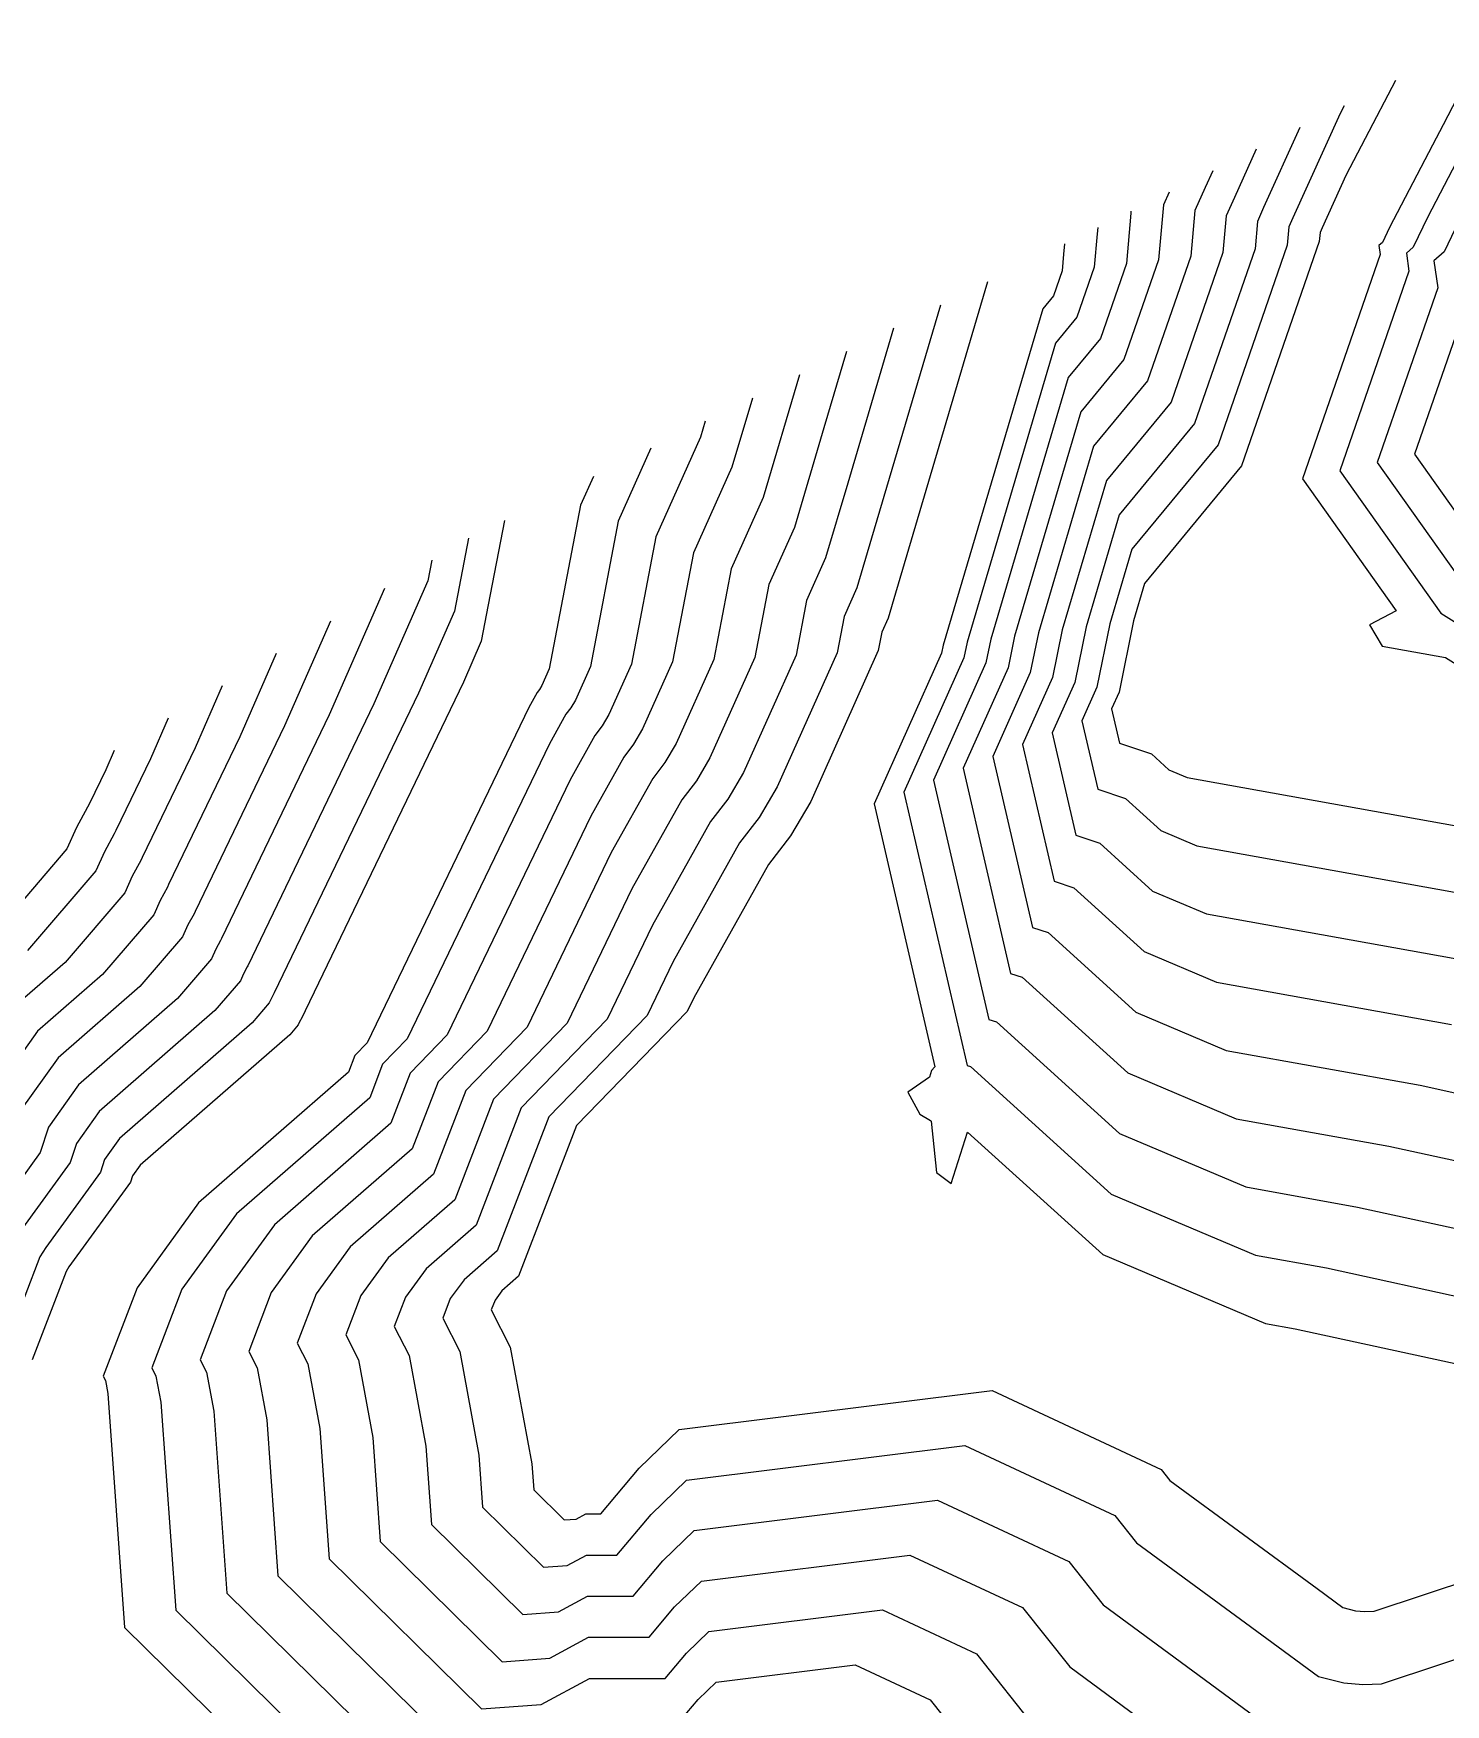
# Model space of a CAD drawing. Header units: millimetres. Extents: x 1157528 to 1158127, y 1280646 to 1281429.
# Drawn here: x 1157977.82 to 1158005.16, y 1281334.3 to 1281366.67 of the extents above; entities that cross this region are included whole.
import ezdxf

# ---------------------------------------------------------------- set-up
doc = ezdxf.new("R2010")
doc.units = ezdxf.units.MM
doc.layers.add('OCTUBRE', color=31, linetype='Continuous')

msp = doc.modelspace()

# ---------------------------------------------------------------- linework, layer by layer
at = {"layer": 'OCTUBRE', "flags": 128}
for points, elevation in [([(1158006.034, 1281366.672), (1158005.113, 1281364.902), (1158004.908, 1281364.509), (1158004.079, 1281362.915), (1158003.939, 1281362.621), (1158003.873, 1281362.563), (1158003.897, 1281362.389), (1158002.391, 1281358.042), (1158004.205, 1281355.487), (1158003.687, 1281355.216), (1158003.936, 1281354.807), (1158005.159, 1281354.587), (1158007.818, 1281352.92)], 254.5), ([(1158006.476, 1281366.305), (1158004.817, 1281363.118), (1158004.537, 1281362.531), (1158004.405, 1281362.414), (1158004.454, 1281362.066), (1158003.114, 1281358.202), (1158005.071, 1281355.446), (1158007.938, 1281353.649)], 254), ([(1158004.191, 1281365.761), (1158003.606, 1281364.636), (1158003.231, 1281363.917), (1158002.774, 1281362.907), (1158002.734, 1281362.819), (1158002.718, 1281362.641), (1158001.212, 1281358.294), (1157999.335, 1281356.018), (1157999.121, 1281355.294), (1157998.84, 1281353.912), (1157998.694, 1281353.587), (1157998.847, 1281352.925), (1157999.467, 1281352.717), (1157999.807, 1281352.408), (1158000.157, 1281352.26), (1158007.092, 1281351.012)], 255.5), ([(1158003.2, 1281365.272), (1158003.122, 1281365.122), (1158002.207, 1281363.103), (1158002.127, 1281362.925), (1158002.096, 1281362.57), (1158000.756, 1281358.706), (1157999.088, 1281356.682), (1157998.66, 1281355.235), (1157998.41, 1281354.007), (1157998.119, 1281353.357), (1157998.426, 1281352.033), (1157998.966, 1281351.851), (1157999.647, 1281351.235), (1158000.346, 1281350.939), (1158006.486, 1281349.834)], 256), ([(1158002.342, 1281364.848), (1158001.64, 1281363.298), (1158001.519, 1281363.032), (1158001.473, 1281362.498), (1158000.301, 1281359.117), (1157998.842, 1281357.347), (1157998.2, 1281355.177), (1157997.981, 1281354.101), (1157997.545, 1281353.127), (1157998.004, 1281351.141), (1157998.466, 1281350.986), (1157999.487, 1281350.061), (1158000.536, 1281349.617), (1158005.881, 1281348.655)], 256.5), ([(1158001.498, 1281364.431), (1158001.073, 1281363.494), (1158000.912, 1281363.138), (1158000.85, 1281362.427), (1157999.846, 1281359.529), (1157998.595, 1281358.012), (1157997.739, 1281355.118), (1157997.551, 1281354.196), (1157996.97, 1281352.897), (1157997.583, 1281350.25), (1157997.965, 1281350.121), (1157999.327, 1281348.888), (1158000.726, 1281348.295), (1158005.275, 1281347.476)], 257), ([(1158000.653, 1281364.013), (1158000.506, 1281363.689), (1158000.305, 1281363.245), (1158000.228, 1281362.356), (1157999.39, 1281359.941), (1157998.348, 1281358.677), (1157997.278, 1281355.059), (1157997.121, 1281354.291), (1157996.395, 1281352.667), (1157997.161, 1281349.358), (1157997.465, 1281349.255), (1157999.167, 1281347.714), (1158000.915, 1281346.973), (1158004.67, 1281346.298), (1158006.476, 1281345.904)], 257.5), ([(1157999.809, 1281363.596), (1157999.698, 1281363.352), (1157999.605, 1281362.285), (1157998.935, 1281360.353), (1157998.101, 1281359.341), (1157996.817, 1281355), (1157996.692, 1281354.386), (1157995.82, 1281352.438), (1157996.74, 1281348.466), (1157996.964, 1281348.39), (1157999.007, 1281346.54), (1158001.105, 1281345.652), (1158004.064, 1281345.119), (1158006.232, 1281344.647)], 258), ([(1157999.071, 1281363.232), (1157999.067, 1281363.19), (1157998.982, 1281362.214), (1157998.48, 1281360.765), (1157997.854, 1281360.006), (1157996.356, 1281354.941), (1157996.262, 1281354.481), (1157995.245, 1281352.208), (1157996.318, 1281347.574), (1157996.464, 1281347.525), (1157998.847, 1281345.367), (1158001.295, 1281344.33), (1158003.459, 1281343.94), (1158005.988, 1281343.39)], 258.5), ([(1158005.555, 1281363.321), (1158005.136, 1281362.44), (1158004.937, 1281362.265), (1158005.01, 1281361.742), (1158003.838, 1281358.361), (1158005.55, 1281355.951)], 253.5), ([(1157998.427, 1281362.913), (1157998.416, 1281362.793), (1157998.359, 1281362.142), (1157998.025, 1281361.176), (1157997.608, 1281360.671), (1157995.896, 1281354.883), (1157995.833, 1281354.575), (1157994.671, 1281351.978), (1157995.896, 1281346.682), (1157995.963, 1281346.66), (1157998.687, 1281344.193), (1158001.484, 1281343.008), (1158002.854, 1281342.762), (1158005.743, 1281342.133)], 259), ([(1157997.782, 1281362.595), (1157997.765, 1281362.397), (1157997.737, 1281362.071), (1157997.569, 1281361.588), (1157997.361, 1281361.335), (1157995.435, 1281354.824), (1157995.404, 1281354.67), (1157994.096, 1281351.748), (1157995.275, 1281346.654), (1157995.208, 1281346.583), (1157995.169, 1281346.456), (1157994.749, 1281346.163), (1157994.98, 1281345.737), (1157995.189, 1281345.615), (1157995.199, 1281345.606), (1157995.305, 1281344.609), (1157995.592, 1281344.397), (1157995.907, 1281345.392), (1157998.527, 1281343.02), (1158001.674, 1281341.686), (1158002.248, 1281341.583), (1158005.499, 1281340.875)], 259.5), ([(1157996.295, 1281361.86), (1157994.511, 1281355.831), (1157994.369, 1281355.349), (1157994.245, 1281355.073), (1157994.178, 1281354.721), (1157992.87, 1281351.798), (1157992.477, 1281351.132), (1157992.051, 1281350.577), (1157990.607, 1281347.993), (1157990.48, 1281347.729), (1157988.336, 1281345.519), (1157987.212, 1281342.601), (1157986.89, 1281342.319), (1157986.757, 1281342.137), (1157986.685, 1281341.947), (1157987.053, 1281341.226), (1157987.469, 1281338.965), (1157987.505, 1281338.461), (1157988.095, 1281337.879), (1157988.325, 1281337.896), (1157988.513, 1281337.997), (1157988.806, 1281337.997), (1157989.548, 1281338.88), (1157990.325, 1281339.63), (1157996.383, 1281340.388), (1157999.653, 1281338.86), (1157999.826, 1281338.643), (1158002.673, 1281336.549), (1158003.171, 1281336.182), (1158003.417, 1281336.121), (1158003.6, 1281336.104), (1158003.783, 1281336.11), (1158007.659, 1281337.399)], 260.5), ([(1157995.384, 1281361.41), (1157994.049, 1281356.898), (1157993.763, 1281355.933), (1157993.516, 1281355.381), (1157993.381, 1281354.676), (1157992.219, 1281352.079), (1157991.87, 1281351.486), (1157991.491, 1281350.993), (1157990.207, 1281348.696), (1157989.705, 1281347.653), (1157987.8, 1281345.689), (1157986.8, 1281343.095), (1157986.156, 1281342.532), (1157985.891, 1281342.167), (1157985.745, 1281341.786), (1157986.073, 1281341.145), (1157986.442, 1281339.136), (1157986.515, 1281338.128), (1157987.696, 1281336.964), (1157988.156, 1281336.998), (1157988.531, 1281337.2), (1157989.118, 1281337.2), (1157989.777, 1281337.985), (1157990.467, 1281338.652), (1157995.852, 1281339.325), (1157998.759, 1281337.967), (1157999.179, 1281337.439), (1158001.704, 1281335.583), (1158002.7, 1281334.848), (1158003.192, 1281334.726), (1158003.558, 1281334.691), (1158003.925, 1281334.703), (1158007.37, 1281335.849)], 261), ([(1158005.566, 1281361.419), (1158004.562, 1281358.521), (1158006.029, 1281356.455)], 253), ([(1157994.472, 1281360.96), (1157993.586, 1281357.964), (1157993.158, 1281356.516), (1157992.787, 1281355.688), (1157992.585, 1281354.632), (1157991.568, 1281352.359), (1157991.262, 1281351.841), (1157990.931, 1281351.409), (1157989.808, 1281349.399), (1157988.93, 1281347.577), (1157987.263, 1281345.859), (1157986.389, 1281343.588), (1157985.421, 1281342.745), (1157985.024, 1281342.197), (1157984.806, 1281341.626), (1157985.092, 1281341.065), (1157985.416, 1281339.306), (1157985.525, 1281337.795), (1157987.296, 1281336.049), (1157987.986, 1281336.1), (1157988.549, 1281336.404), (1157989.429, 1281336.404), (1157990.006, 1281337.09), (1157990.61, 1281337.673), (1157995.322, 1281338.263), (1157997.865, 1281337.075), (1157998.532, 1281336.236), (1158000.735, 1281334.616), (1158002.229, 1281333.514)], 261.5), ([(1157993.561, 1281360.51), (1157993.124, 1281359.031), (1157992.553, 1281357.1), (1157992.058, 1281355.996), (1157991.788, 1281354.587), (1157990.917, 1281352.639), (1157990.655, 1281352.195), (1157990.371, 1281351.825), (1157989.408, 1281350.102), (1157988.155, 1281347.501), (1157986.726, 1281346.028), (1157985.977, 1281344.082), (1157984.687, 1281342.957), (1157984.158, 1281342.227), (1157983.867, 1281341.465), (1157984.112, 1281340.984), (1157984.389, 1281339.477), (1157984.534, 1281337.462), (1157986.897, 1281335.134), (1157987.817, 1281335.202), (1157988.567, 1281335.607), (1157989.74, 1281335.607), (1157990.235, 1281336.195), (1157990.752, 1281336.695), (1157994.791, 1281337.2), (1157996.971, 1281336.182), (1157997.885, 1281335.032), (1157999.766, 1281333.649)], 262), ([(1157992.65, 1281360.06), (1157991.948, 1281357.684), (1157991.329, 1281356.304), (1157990.992, 1281354.543), (1157990.265, 1281352.919), (1157990.047, 1281352.549), (1157989.81, 1281352.241), (1157989.008, 1281350.805), (1157987.38, 1281347.425), (1157986.19, 1281346.198), (1157985.565, 1281344.576), (1157983.953, 1281343.17), (1157983.291, 1281342.258), (1157982.927, 1281341.305), (1157983.132, 1281340.904), (1157983.363, 1281339.648), (1157983.544, 1281337.129), (1157986.497, 1281334.219), (1157987.647, 1281334.304), (1157988.585, 1281334.81), (1157990.052, 1281334.81), (1157990.464, 1281335.3), (1157990.895, 1281335.717), (1157994.261, 1281336.138), (1157996.077, 1281335.289), (1157997.238, 1281333.829)], 262.5), ([(1157991.739, 1281359.61), (1157991.342, 1281358.268), (1157990.6, 1281356.612), (1157990.196, 1281354.499), (1157989.614, 1281353.2), (1157989.44, 1281352.904), (1157989.25, 1281352.657), (1157988.609, 1281351.508), (1157986.606, 1281347.349), (1157985.653, 1281346.367), (1157985.153, 1281345.07), (1157983.219, 1281343.382), (1157982.424, 1281342.288), (1157981.988, 1281341.144), (1157982.152, 1281340.824), (1157982.337, 1281339.819), (1157982.554, 1281336.797), (1157986.097, 1281333.304)], 263), ([(1157990.828, 1281359.16), (1157990.737, 1281358.852), (1157989.871, 1281356.92), (1157989.399, 1281354.454), (1157988.963, 1281353.48), (1157988.832, 1281353.258), (1157988.69, 1281353.073), (1157988.209, 1281352.212), (1157985.831, 1281347.273), (1157985.116, 1281346.536), (1157984.741, 1281345.564), (1157982.485, 1281343.594), (1157981.558, 1281342.318), (1157981.049, 1281340.984), (1157981.172, 1281340.743), (1157981.31, 1281339.99), (1157981.564, 1281336.464), (1157985.698, 1281332.389)], 263.5), ([(1157989.775, 1281358.639), (1157989.142, 1281357.227), (1157988.603, 1281354.41), (1157988.312, 1281353.76), (1157988.225, 1281353.612), (1157988.13, 1281353.489), (1157987.809, 1281352.915), (1157985.056, 1281347.197), (1157984.579, 1281346.706), (1157984.33, 1281346.057), (1157981.75, 1281343.807), (1157980.691, 1281342.348), (1157980.11, 1281340.823), (1157980.191, 1281340.663), (1157980.284, 1281340.16), (1157980.574, 1281336.131), (1157985.298, 1281331.474)], 264), ([(1157988.661, 1281358.089), (1157988.413, 1281357.535), (1157987.806, 1281354.365), (1157987.661, 1281354.041), (1157987.617, 1281353.967), (1157987.57, 1281353.905), (1157987.41, 1281353.618), (1157984.281, 1281347.121), (1157984.043, 1281346.876), (1157983.918, 1281346.551), (1157981.016, 1281344.019), (1157979.825, 1281342.378), (1157979.17, 1281340.663), (1157979.211, 1281340.582), (1157979.257, 1281340.331), (1157979.584, 1281335.798), (1157984.899, 1281330.559)], 264.5), ([(1157986.938, 1281357.238), (1157986.626, 1281355.607), (1157986.491, 1281354.903), (1157986.144, 1281354.109), (1157982.995, 1281347.568), (1157982.991, 1281347.56), (1157982.967, 1281347.517), (1157982.946, 1281347.471), (1157982.781, 1281347.278), (1157979.885, 1281344.751), (1157979.738, 1281344.546), (1157979.699, 1281344.423), (1157978.507, 1281342.782), (1157978.452, 1281342.693), (1157977.797, 1281340.978)], 265.5), ([(1157986.242, 1281356.894), (1157985.973, 1281355.485), (1157985.278, 1281353.896), (1157982.483, 1281348.092), (1157982.475, 1281348.076), (1157982.428, 1281347.988), (1157982.386, 1281347.897), (1157982.056, 1281347.511), (1157979.487, 1281345.271), (1157979.195, 1281344.86), (1157979.115, 1281344.614), (1157978.056, 1281343.155), (1157977.945, 1281342.979), (1157977.364, 1281341.454)], 266), ([(1157985.53, 1281356.467), (1157985.454, 1281356.067), (1157984.413, 1281353.684), (1157981.972, 1281348.615), (1157981.96, 1281348.591), (1157981.889, 1281348.46), (1157981.826, 1281348.323), (1157981.33, 1281347.745), (1157979.09, 1281345.79), (1157978.651, 1281345.174), (1157978.532, 1281344.805), (1157977.605, 1281343.529)], 266.5), ([(1157984.616, 1281355.919), (1157983.547, 1281353.472), (1157981.46, 1281349.139), (1157981.444, 1281349.106), (1157981.35, 1281348.932), (1157981.266, 1281348.749), (1157980.605, 1281347.978), (1157978.693, 1281346.309), (1157978.108, 1281345.488), (1157977.948, 1281344.996), (1157977.154, 1281343.902)], 267), ([(1157983.569, 1281355.291), (1157982.681, 1281353.259), (1157980.949, 1281349.662), (1157980.929, 1281349.621), (1157980.811, 1281349.404), (1157980.707, 1281349.174), (1157979.88, 1281348.211), (1157978.296, 1281346.829), (1157977.564, 1281345.802)], 267.5), ([(1157982.521, 1281354.664), (1157981.815, 1281353.047), (1157980.437, 1281350.185), (1157980.414, 1281350.137), (1157980.272, 1281349.875), (1157980.147, 1281349.6), (1157979.155, 1281348.444), (1157977.898, 1281347.348), (1157977.02, 1281346.116)], 268), ([(1157981.474, 1281354.036), (1157980.949, 1281352.835), (1157979.926, 1281350.709), (1157979.898, 1281350.652), (1157979.733, 1281350.347), (1157979.587, 1281350.026), (1157978.43, 1281348.678), (1157977.501, 1281347.867)], 268.5), ([(1157980.427, 1281353.408), (1157980.084, 1281352.623), (1157979.414, 1281351.232), (1157979.383, 1281351.167), (1157979.194, 1281350.819), (1157979.027, 1281350.452), (1157977.705, 1281348.911)], 269), ([(1157979.379, 1281352.78), (1157979.218, 1281352.41), (1157978.903, 1281351.756), (1157978.867, 1281351.683), (1157978.655, 1281351.291), (1157978.467, 1281350.878), (1157976.979, 1281349.144)], 269.5), ([(1157990.363, 1281334.013), (1157990.692, 1281334.405), (1157991.038, 1281334.739), (1157993.73, 1281335.076), (1157995.184, 1281334.397), (1157996.591, 1281332.625)], 263)]:
    msp.add_lwpolyline(points, dxfattribs=dict(at, elevation=elevation))

doc.saveas('drawing.dxf')
